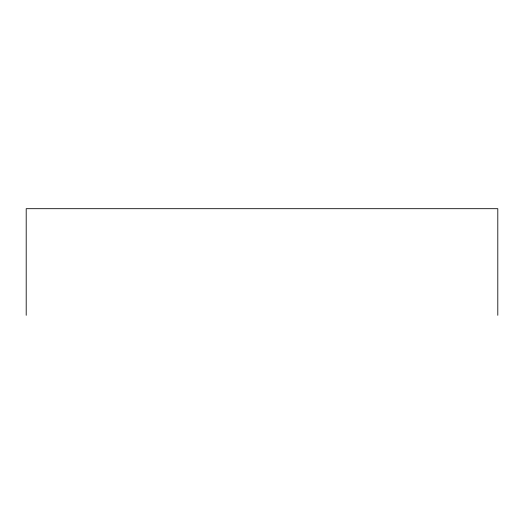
<?xml version="1.0" encoding="UTF-8"?>
<svg xmlns="http://www.w3.org/2000/svg" width="524" height="524" viewBox="0 0 524 524"><rect width="100%" height="100%" fill="white"/><g stroke="black" fill="none" stroke-linecap="round" stroke-linejoin="round"><path stroke-width="0.79" d="M497.8 315.31L497.8 208.69L26.2 208.69L26.2 315.31"/></g></svg>
